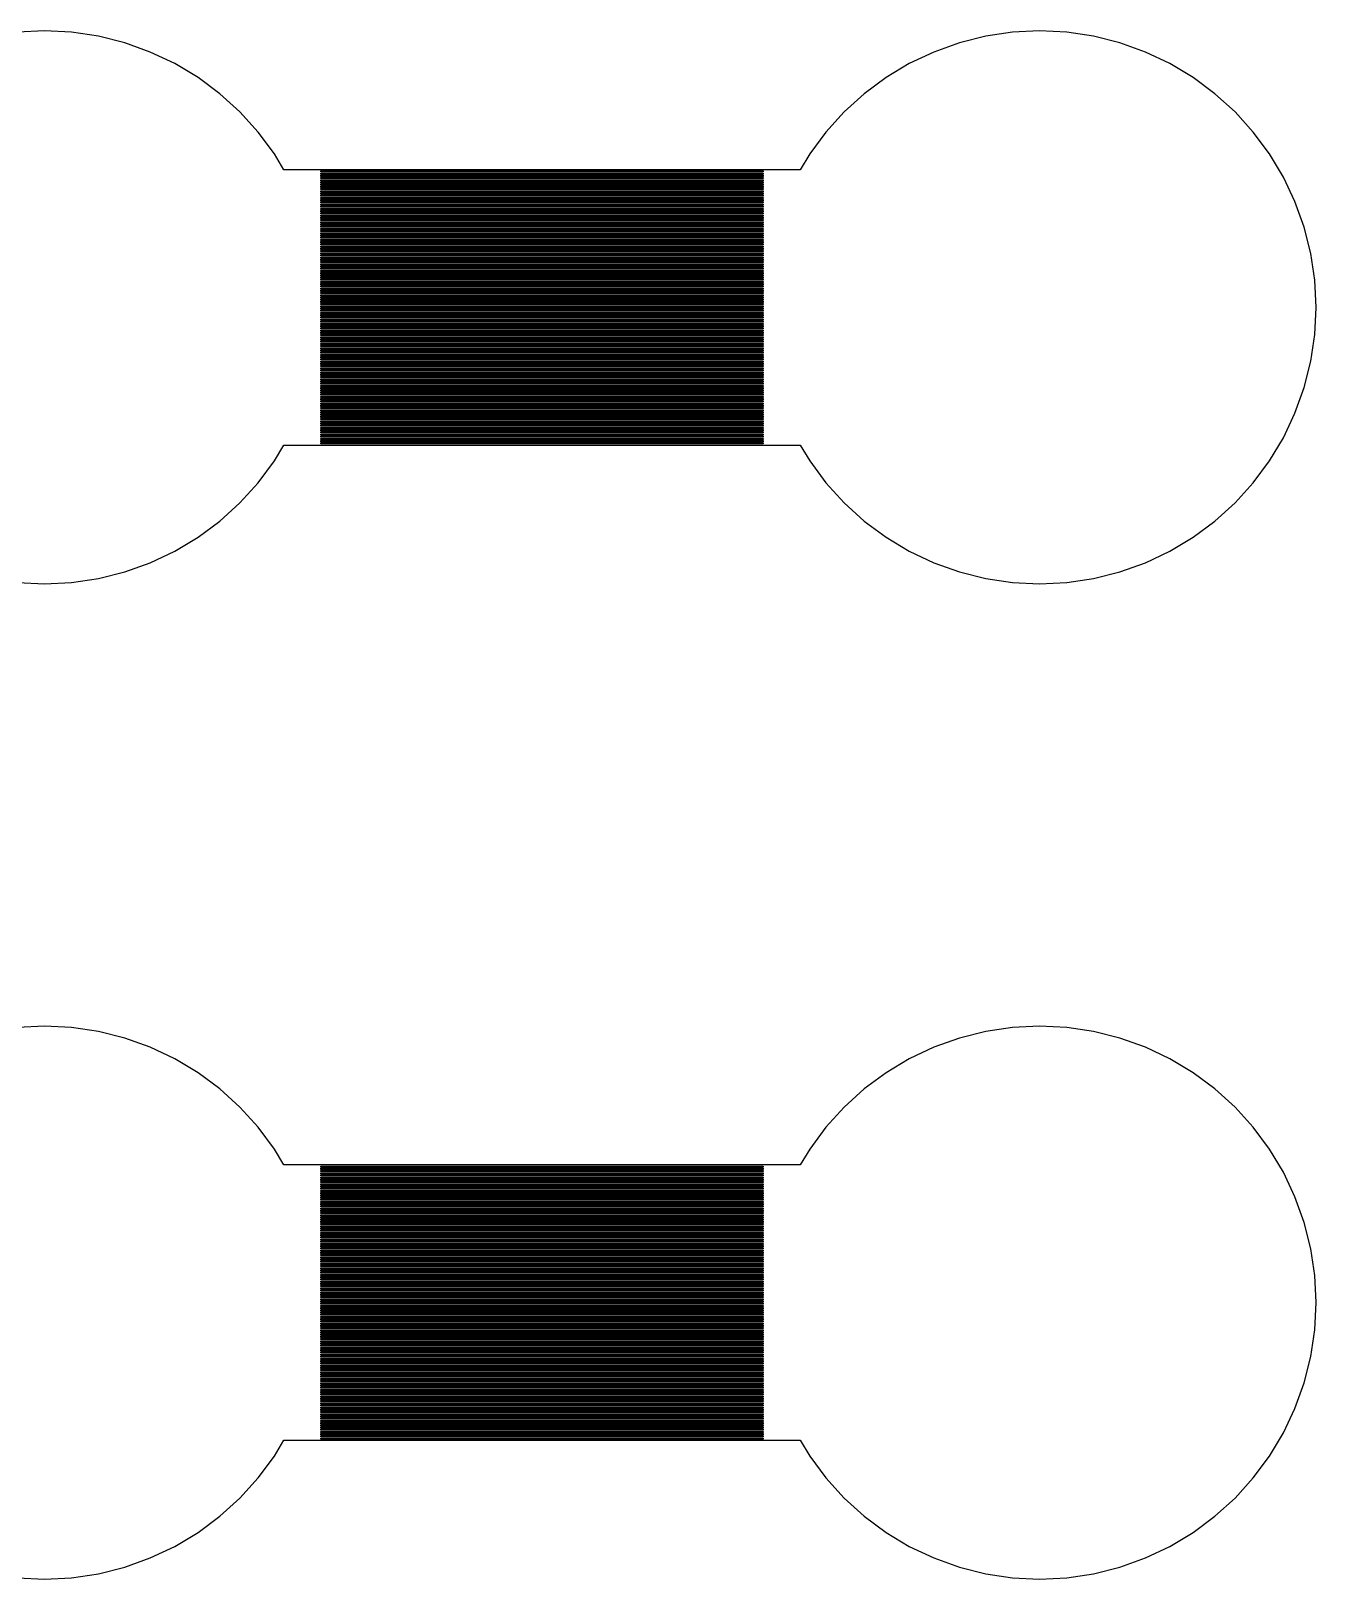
# Model space of a CAD drawing. Extents: x -73 to 181, y -8 to 80.
# Drawn here: x 40.38 to 52, y 47 to 61 of the extents above; entities that cross this region are included whole.
import ezdxf

# ---------------------------------------------------------------- set-up
doc = ezdxf.new("R2010")
doc.units = 0

msp = doc.modelspace()

# ---------------------------------------------------------------- linework, layer by layer
for p, q in [((40.5, 61), (40.2549, 60.988)), ((40.7451, 60.988), (40.5, 61)), ((40.9877, 60.952), (40.7451, 60.988)), ((41.2257, 60.8923), (40.9877, 60.952)), ((49.0123, 60.952), (48.7743, 60.8923)), ((49.2549, 60.988), (49.0123, 60.952)), ((49.5, 61), (49.2549, 60.988)), ((49.745, 60.988), (49.5, 61)), ((49.9877, 60.952), (49.745, 60.988)), ((50.2257, 60.8923), (49.9877, 60.952)), ((41.4567, 60.8097), (41.2257, 60.8923)), ((41.6785, 60.7048), (41.4567, 60.8097)), ((48.5433, 60.8097), (48.3215, 60.7048)), ((48.7743, 60.8923), (48.5433, 60.8097)), ((50.4567, 60.8097), (50.2257, 60.8923)), ((50.6785, 60.7048), (50.4567, 60.8097)), ((41.8889, 60.5787), (41.6785, 60.7048)), ((48.3215, 60.7048), (48.1111, 60.5787)), ((50.8889, 60.5787), (50.6785, 60.7048)), ((42.086, 60.4325), (41.8889, 60.5787)), ((48.1111, 60.5787), (47.914, 60.4325)), ((51.086, 60.4325), (50.8889, 60.5787)), ((42.2678, 60.2678), (42.086, 60.4325)), ((47.914, 60.4325), (47.7322, 60.2678)), ((51.2678, 60.2678), (51.086, 60.4325)), ((42.4325, 60.086), (42.2678, 60.2678)), ((47.7322, 60.2678), (47.5675, 60.086)), ((51.4325, 60.086), (51.2678, 60.2678)), ((42.5787, 59.8889), (42.4325, 60.086)), ((47.5675, 60.086), (47.4213, 59.8889)), ((51.5787, 59.8889), (51.4325, 60.086)), ((42.6649, 59.745), (42.5787, 59.8889)), ((47.4213, 59.8889), (47.3351, 59.745)), ((51.7048, 59.6785), (51.5787, 59.8889)), ((47.3351, 59.745), (42.6649, 59.745)), ((43, 59.725), (43, 59.735)), ((43, 59.735), (47, 59.735)), ((47, 59.725), (43, 59.725)), ((43, 59.705), (43, 59.715)), ((43, 59.715), (47, 59.715)), ((47, 59.705), (43, 59.705)), ((43, 59.685), (43, 59.695)), ((43, 59.695), (47, 59.695)), ((47, 59.685), (43, 59.685)), ((43, 59.665), (43, 59.675)), ((43, 59.675), (47, 59.675)), ((47, 59.665), (43, 59.665)), ((43, 59.645), (43, 59.655)), ((43, 59.655), (47, 59.655)), ((47, 59.645), (43, 59.645)), ((47, 59.735), (47, 59.725)), ((47, 59.715), (47, 59.705)), ((47, 59.695), (47, 59.685)), ((47, 59.675), (47, 59.665)), ((47, 59.655), (47, 59.645)), ((51.8097, 59.4567), (51.7048, 59.6785)), ((43, 59.625), (43, 59.635)), ((43, 59.635), (47, 59.635)), ((47, 59.625), (43, 59.625)), ((43, 59.605), (43, 59.615)), ((43, 59.615), (47, 59.615)), ((47, 59.605), (43, 59.605)), ((43, 59.585), (43, 59.595)), ((43, 59.595), (47, 59.595)), ((47, 59.585), (43, 59.585)), ((43, 59.565), (43, 59.575)), ((43, 59.575), (47, 59.575)), ((47, 59.565), (43, 59.565)), ((43, 59.545), (43, 59.555)), ((43, 59.555), (47, 59.555)), ((47, 59.545), (43, 59.545)), ((43, 59.525), (43, 59.535)), ((43, 59.535), (47, 59.535)), ((47, 59.525), (43, 59.525)), ((43, 59.505), (43, 59.515)), ((43, 59.515), (47, 59.515)), ((47, 59.505), (43, 59.505)), ((47, 59.635), (47, 59.625)), ((47, 59.615), (47, 59.605)), ((47, 59.595), (47, 59.585)), ((47, 59.575), (47, 59.565)), ((47, 59.555), (47, 59.545)), ((47, 59.535), (47, 59.525)), ((47, 59.515), (47, 59.505)), ((43, 59.485), (43, 59.495)), ((43, 59.495), (47, 59.495)), ((47, 59.485), (43, 59.485)), ((43, 59.465), (43, 59.475)), ((43, 59.475), (47, 59.475)), ((47, 59.465), (43, 59.465)), ((43, 59.445), (43, 59.455)), ((43, 59.455), (47, 59.455)), ((47, 59.445), (43, 59.445)), ((43, 59.425), (43, 59.435)), ((43, 59.435), (47, 59.435)), ((47, 59.425), (43, 59.425)), ((43, 59.405), (43, 59.415)), ((43, 59.415), (47, 59.415)), ((47, 59.405), (43, 59.405)), ((43, 59.385), (43, 59.395)), ((43, 59.395), (47, 59.395)), ((47, 59.385), (43, 59.385)), ((43, 59.365), (43, 59.375)), ((43, 59.375), (47, 59.375)), ((47, 59.365), (43, 59.365)), ((47, 59.495), (47, 59.485)), ((47, 59.475), (47, 59.465)), ((47, 59.455), (47, 59.445)), ((47, 59.435), (47, 59.425)), ((47, 59.415), (47, 59.405)), ((47, 59.395), (47, 59.385)), ((47, 59.375), (47, 59.365)), ((51.8923, 59.2257), (51.8097, 59.4567)), ((43, 59.345), (43, 59.355)), ((43, 59.355), (47, 59.355)), ((47, 59.345), (43, 59.345)), ((43, 59.325), (43, 59.335)), ((43, 59.335), (47, 59.335)), ((47, 59.325), (43, 59.325)), ((43, 59.305), (43, 59.315)), ((43, 59.315), (47, 59.315)), ((47, 59.305), (43, 59.305)), ((43, 59.285), (43, 59.295)), ((43, 59.295), (47, 59.295)), ((47, 59.285), (43, 59.285)), ((43, 59.265), (43, 59.275)), ((43, 59.275), (47, 59.275)), ((47, 59.265), (43, 59.265)), ((43, 59.245), (43, 59.255)), ((43, 59.255), (47, 59.255)), ((47, 59.245), (43, 59.245)), ((43, 59.225), (43, 59.235)), ((43, 59.235), (47, 59.235)), ((47, 59.225), (43, 59.225)), ((47, 59.355), (47, 59.345)), ((47, 59.335), (47, 59.325)), ((47, 59.315), (47, 59.305)), ((47, 59.295), (47, 59.285)), ((47, 59.275), (47, 59.265)), ((47, 59.255), (47, 59.245)), ((47, 59.235), (47, 59.225)), ((51.952, 58.9877), (51.8923, 59.2257)), ((43, 59.205), (43, 59.215)), ((43, 59.215), (47, 59.215)), ((47, 59.205), (43, 59.205)), ((43, 59.185), (43, 59.195)), ((43, 59.195), (47, 59.195)), ((47, 59.185), (43, 59.185)), ((43, 59.165), (43, 59.175)), ((43, 59.175), (47, 59.175)), ((47, 59.165), (43, 59.165)), ((43, 59.145), (43, 59.155)), ((43, 59.155), (47, 59.155)), ((47, 59.145), (43, 59.145)), ((43, 59.125), (43, 59.135)), ((43, 59.135), (47, 59.135)), ((47, 59.125), (43, 59.125)), ((43, 59.105), (43, 59.115)), ((43, 59.115), (47, 59.115)), ((47, 59.105), (43, 59.105)), ((43, 59.085), (43, 59.095)), ((43, 59.095), (47, 59.095)), ((47, 59.085), (43, 59.085)), ((47, 59.215), (47, 59.205)), ((47, 59.195), (47, 59.185)), ((47, 59.175), (47, 59.165)), ((47, 59.155), (47, 59.145)), ((47, 59.135), (47, 59.125)), ((47, 59.115), (47, 59.105)), ((47, 59.095), (47, 59.085)), ((43, 59.065), (43, 59.075)), ((43, 59.075), (47, 59.075)), ((47, 59.065), (43, 59.065)), ((43, 59.045), (43, 59.055)), ((43, 59.055), (47, 59.055)), ((47, 59.045), (43, 59.045)), ((43, 59.025), (43, 59.035)), ((43, 59.035), (47, 59.035)), ((47, 59.025), (43, 59.025)), ((43, 59.005), (43, 59.015)), ((43, 59.015), (47, 59.015)), ((47, 59.005), (43, 59.005)), ((43, 58.985), (43, 58.995)), ((43, 58.995), (47, 58.995)), ((47, 58.985), (43, 58.985)), ((43, 58.965), (43, 58.975)), ((43, 58.975), (47, 58.975)), ((47, 58.965), (43, 58.965)), ((43, 58.945), (43, 58.955)), ((43, 58.955), (47, 58.955)), ((47, 58.945), (43, 58.945)), ((47, 59.075), (47, 59.065)), ((47, 59.055), (47, 59.045)), ((47, 59.035), (47, 59.025)), ((47, 59.015), (47, 59.005)), ((47, 58.995), (47, 58.985)), ((47, 58.975), (47, 58.965)), ((47, 58.955), (47, 58.945)), ((51.988, 58.745), (51.952, 58.9877)), ((43, 58.925), (43, 58.935)), ((43, 58.935), (47, 58.935)), ((47, 58.925), (43, 58.925)), ((43, 58.905), (43, 58.915)), ((43, 58.915), (47, 58.915)), ((47, 58.905), (43, 58.905)), ((43, 58.885), (43, 58.895)), ((43, 58.895), (47, 58.895)), ((47, 58.885), (43, 58.885)), ((43, 58.865), (43, 58.875)), ((43, 58.875), (47, 58.875)), ((47, 58.865), (43, 58.865)), ((43, 58.845), (43, 58.855)), ((43, 58.855), (47, 58.855)), ((47, 58.845), (43, 58.845)), ((43, 58.825), (43, 58.835)), ((43, 58.835), (47, 58.835)), ((47, 58.825), (43, 58.825)), ((43, 58.805), (43, 58.815)), ((43, 58.815), (47, 58.815)), ((47, 58.805), (43, 58.805)), ((47, 58.935), (47, 58.925)), ((47, 58.915), (47, 58.905)), ((47, 58.895), (47, 58.885)), ((47, 58.875), (47, 58.865)), ((47, 58.855), (47, 58.845)), ((47, 58.835), (47, 58.825)), ((47, 58.815), (47, 58.805)), ((43, 58.785), (43, 58.795)), ((43, 58.795), (47, 58.795)), ((47, 58.785), (43, 58.785)), ((43, 58.765), (43, 58.775)), ((43, 58.775), (47, 58.775)), ((47, 58.765), (43, 58.765)), ((43, 58.745), (43, 58.755)), ((43, 58.755), (47, 58.755)), ((47, 58.745), (43, 58.745)), ((43, 58.725), (43, 58.735)), ((43, 58.735), (47, 58.735)), ((47, 58.725), (43, 58.725)), ((43, 58.705), (43, 58.715)), ((43, 58.715), (47, 58.715)), ((47, 58.705), (43, 58.705)), ((43, 58.685), (43, 58.695)), ((43, 58.695), (47, 58.695)), ((47, 58.685), (43, 58.685)), ((43, 58.665), (43, 58.675)), ((43, 58.675), (47, 58.675)), ((47, 58.665), (43, 58.665)), ((47, 58.795), (47, 58.785)), ((47, 58.775), (47, 58.765)), ((47, 58.755), (47, 58.745)), ((47, 58.735), (47, 58.725)), ((47, 58.715), (47, 58.705)), ((47, 58.695), (47, 58.685)), ((47, 58.675), (47, 58.665)), ((52, 58.5), (51.988, 58.745)), ((43, 58.645), (43, 58.655)), ((43, 58.655), (47, 58.655)), ((47, 58.645), (43, 58.645)), ((43, 58.625), (43, 58.635)), ((43, 58.635), (47, 58.635)), ((47, 58.625), (43, 58.625)), ((43, 58.605), (43, 58.615)), ((43, 58.615), (47, 58.615)), ((47, 58.605), (43, 58.605)), ((43, 58.585), (43, 58.595)), ((43, 58.595), (47, 58.595)), ((47, 58.585), (43, 58.585)), ((43, 58.565), (43, 58.575)), ((43, 58.575), (47, 58.575)), ((47, 58.565), (43, 58.565)), ((43, 58.545), (43, 58.555)), ((43, 58.555), (47, 58.555)), ((47, 58.545), (43, 58.545)), ((43, 58.525), (43, 58.535)), ((43, 58.535), (47, 58.535)), ((47, 58.525), (43, 58.525)), ((47, 58.655), (47, 58.645)), ((47, 58.635), (47, 58.625)), ((47, 58.615), (47, 58.605)), ((47, 58.595), (47, 58.585)), ((47, 58.575), (47, 58.565)), ((47, 58.555), (47, 58.545)), ((47, 58.535), (47, 58.525)), ((43, 58.505), (43, 58.515)), ((43, 58.515), (47, 58.515)), ((47, 58.505), (43, 58.505)), ((43, 58.485), (43, 58.495)), ((43, 58.495), (47, 58.495)), ((47, 58.485), (43, 58.485)), ((43, 58.465), (43, 58.475)), ((43, 58.475), (47, 58.475)), ((47, 58.465), (43, 58.465)), ((43, 58.445), (43, 58.455)), ((43, 58.455), (47, 58.455)), ((47, 58.445), (43, 58.445)), ((43, 58.425), (43, 58.435)), ((43, 58.435), (47, 58.435)), ((47, 58.425), (43, 58.425)), ((43, 58.405), (43, 58.415)), ((43, 58.415), (47, 58.415)), ((47, 58.405), (43, 58.405)), ((43, 58.385), (43, 58.395)), ((43, 58.395), (47, 58.395)), ((47, 58.385), (43, 58.385)), ((47, 58.515), (47, 58.505)), ((47, 58.495), (47, 58.485)), ((47, 58.475), (47, 58.465)), ((47, 58.455), (47, 58.445)), ((47, 58.435), (47, 58.425)), ((47, 58.415), (47, 58.405)), ((47, 58.395), (47, 58.385)), ((51.988, 58.255), (52, 58.5)), ((43, 58.365), (43, 58.375)), ((43, 58.375), (47, 58.375)), ((47, 58.365), (43, 58.365)), ((43, 58.345), (43, 58.355)), ((43, 58.355), (47, 58.355)), ((47, 58.345), (43, 58.345)), ((43, 58.325), (43, 58.335)), ((43, 58.335), (47, 58.335)), ((47, 58.325), (43, 58.325)), ((43, 58.305), (43, 58.315)), ((43, 58.315), (47, 58.315)), ((47, 58.305), (43, 58.305)), ((43, 58.285), (43, 58.295)), ((43, 58.295), (47, 58.295)), ((47, 58.285), (43, 58.285)), ((43, 58.265), (43, 58.275)), ((43, 58.275), (47, 58.275)), ((47, 58.265), (43, 58.265)), ((43, 58.245), (43, 58.255)), ((43, 58.255), (47, 58.255)), ((47, 58.245), (43, 58.245)), ((47, 58.375), (47, 58.365)), ((47, 58.355), (47, 58.345)), ((47, 58.335), (47, 58.325)), ((47, 58.315), (47, 58.305)), ((47, 58.295), (47, 58.285)), ((47, 58.275), (47, 58.265)), ((47, 58.255), (47, 58.245)), ((51.952, 58.0123), (51.988, 58.255)), ((43, 58.225), (43, 58.235)), ((43, 58.235), (47, 58.235)), ((47, 58.225), (43, 58.225)), ((43, 58.205), (43, 58.215)), ((43, 58.215), (47, 58.215)), ((47, 58.205), (43, 58.205)), ((43, 58.185), (43, 58.195)), ((43, 58.195), (47, 58.195)), ((47, 58.185), (43, 58.185)), ((43, 58.165), (43, 58.175)), ((43, 58.175), (47, 58.175)), ((47, 58.165), (43, 58.165)), ((43, 58.145), (43, 58.155)), ((43, 58.155), (47, 58.155)), ((47, 58.145), (43, 58.145)), ((43, 58.125), (43, 58.135)), ((43, 58.135), (47, 58.135)), ((47, 58.125), (43, 58.125)), ((43, 58.105), (43, 58.115)), ((43, 58.115), (47, 58.115)), ((47, 58.105), (43, 58.105)), ((47, 58.235), (47, 58.225)), ((47, 58.215), (47, 58.205)), ((47, 58.195), (47, 58.185)), ((47, 58.175), (47, 58.165)), ((47, 58.155), (47, 58.145)), ((47, 58.135), (47, 58.125)), ((47, 58.115), (47, 58.105)), ((43, 58.085), (43, 58.095)), ((43, 58.095), (47, 58.095)), ((47, 58.085), (43, 58.085)), ((43, 58.065), (43, 58.075)), ((43, 58.075), (47, 58.075)), ((47, 58.065), (43, 58.065)), ((43, 58.045), (43, 58.055)), ((43, 58.055), (47, 58.055)), ((47, 58.045), (43, 58.045)), ((43, 58.025), (43, 58.035)), ((43, 58.035), (47, 58.035)), ((47, 58.025), (43, 58.025)), ((43, 58.005), (43, 58.015)), ((43, 58.015), (47, 58.015)), ((47, 58.005), (43, 58.005)), ((43, 57.985), (43, 57.995)), ((43, 57.995), (47, 57.995)), ((47, 57.985), (43, 57.985)), ((43, 57.965), (43, 57.975)), ((43, 57.975), (47, 57.975)), ((47, 57.965), (43, 57.965)), ((47, 58.095), (47, 58.085)), ((47, 58.075), (47, 58.065)), ((47, 58.055), (47, 58.045)), ((47, 58.035), (47, 58.025)), ((47, 58.015), (47, 58.005)), ((47, 57.995), (47, 57.985)), ((47, 57.975), (47, 57.965)), ((51.8923, 57.7743), (51.952, 58.0123)), ((43, 57.945), (43, 57.955)), ((43, 57.955), (47, 57.955)), ((47, 57.945), (43, 57.945)), ((43, 57.925), (43, 57.935)), ((43, 57.935), (47, 57.935)), ((47, 57.925), (43, 57.925)), ((43, 57.905), (43, 57.915)), ((43, 57.915), (47, 57.915)), ((47, 57.905), (43, 57.905)), ((43, 57.885), (43, 57.895)), ((43, 57.895), (47, 57.895)), ((47, 57.885), (43, 57.885)), ((43, 57.865), (43, 57.875)), ((43, 57.875), (47, 57.875)), ((47, 57.865), (43, 57.865)), ((43, 57.845), (43, 57.855)), ((43, 57.855), (47, 57.855)), ((47, 57.845), (43, 57.845)), ((43, 57.825), (43, 57.835)), ((43, 57.835), (47, 57.835)), ((47, 57.825), (43, 57.825)), ((47, 57.955), (47, 57.945)), ((47, 57.935), (47, 57.925)), ((47, 57.915), (47, 57.905)), ((47, 57.895), (47, 57.885)), ((47, 57.875), (47, 57.865)), ((47, 57.855), (47, 57.845)), ((47, 57.835), (47, 57.825)), ((43, 57.805), (43, 57.815)), ((43, 57.815), (47, 57.815)), ((47, 57.805), (43, 57.805)), ((43, 57.785), (43, 57.795)), ((43, 57.795), (47, 57.795)), ((47, 57.785), (43, 57.785)), ((43, 57.765), (43, 57.775)), ((43, 57.775), (47, 57.775)), ((47, 57.765), (43, 57.765)), ((43, 57.745), (43, 57.755)), ((43, 57.755), (47, 57.755)), ((47, 57.745), (43, 57.745)), ((43, 57.725), (43, 57.735)), ((43, 57.735), (47, 57.735)), ((47, 57.725), (43, 57.725)), ((43, 57.705), (43, 57.715)), ((43, 57.715), (47, 57.715)), ((47, 57.705), (43, 57.705)), ((43, 57.685), (43, 57.695)), ((43, 57.695), (47, 57.695)), ((47, 57.685), (43, 57.685)), ((47, 57.815), (47, 57.805)), ((47, 57.795), (47, 57.785)), ((47, 57.775), (47, 57.765)), ((47, 57.755), (47, 57.745)), ((47, 57.735), (47, 57.725)), ((47, 57.715), (47, 57.705)), ((47, 57.695), (47, 57.685)), ((51.8097, 57.5433), (51.8923, 57.7743)), ((43, 57.665), (43, 57.675)), ((43, 57.675), (47, 57.675)), ((47, 57.665), (43, 57.665)), ((43, 57.645), (43, 57.655)), ((43, 57.655), (47, 57.655)), ((47, 57.645), (43, 57.645)), ((43, 57.625), (43, 57.635)), ((43, 57.635), (47, 57.635)), ((47, 57.625), (43, 57.625)), ((43, 57.605), (43, 57.615)), ((43, 57.615), (47, 57.615)), ((47, 57.605), (43, 57.605)), ((43, 57.585), (43, 57.595)), ((43, 57.595), (47, 57.595)), ((47, 57.585), (43, 57.585)), ((43, 57.565), (43, 57.575)), ((43, 57.575), (47, 57.575)), ((47, 57.565), (43, 57.565)), ((43, 57.545), (43, 57.555)), ((43, 57.555), (47, 57.555)), ((47, 57.545), (43, 57.545)), ((47, 57.675), (47, 57.665)), ((47, 57.655), (47, 57.645)), ((47, 57.635), (47, 57.625)), ((47, 57.615), (47, 57.605)), ((47, 57.595), (47, 57.585)), ((47, 57.575), (47, 57.565)), ((47, 57.555), (47, 57.545)), ((51.7048, 57.3215), (51.8097, 57.5433)), ((43, 57.525), (43, 57.535)), ((43, 57.535), (47, 57.535)), ((47, 57.525), (43, 57.525)), ((43, 57.505), (43, 57.515)), ((43, 57.515), (47, 57.515)), ((47, 57.505), (43, 57.505)), ((43, 57.485), (43, 57.495)), ((43, 57.495), (47, 57.495)), ((47, 57.485), (43, 57.485)), ((43, 57.465), (43, 57.475)), ((43, 57.475), (47, 57.475)), ((47, 57.465), (43, 57.465)), ((43, 57.445), (43, 57.455)), ((43, 57.455), (47, 57.455)), ((47, 57.445), (43, 57.445)), ((43, 57.425), (43, 57.435)), ((43, 57.435), (47, 57.435)), ((47, 57.425), (43, 57.425)), ((43, 57.405), (43, 57.415)), ((43, 57.415), (47, 57.415)), ((47, 57.405), (43, 57.405)), ((47, 57.535), (47, 57.525)), ((47, 57.515), (47, 57.505)), ((47, 57.495), (47, 57.485)), ((47, 57.475), (47, 57.465)), ((47, 57.455), (47, 57.445)), ((47, 57.435), (47, 57.425)), ((47, 57.415), (47, 57.405)), ((43, 57.385), (43, 57.395)), ((43, 57.395), (47, 57.395)), ((47, 57.385), (43, 57.385)), ((43, 57.365), (43, 57.375)), ((43, 57.375), (47, 57.375)), ((47, 57.365), (43, 57.365)), ((43, 57.345), (43, 57.355)), ((43, 57.355), (47, 57.355)), ((47, 57.345), (43, 57.345)), ((43, 57.325), (43, 57.335)), ((43, 57.335), (47, 57.335)), ((47, 57.325), (43, 57.325)), ((43, 57.305), (43, 57.315)), ((43, 57.315), (47, 57.315)), ((47, 57.305), (43, 57.305)), ((43, 57.285), (43, 57.295)), ((43, 57.295), (47, 57.295)), ((47, 57.285), (43, 57.285)), ((43, 57.265), (43, 57.275)), ((43, 57.275), (47, 57.275)), ((47, 57.265), (43, 57.265)), ((47, 57.395), (47, 57.385)), ((47, 57.375), (47, 57.365)), ((47, 57.355), (47, 57.345)), ((47, 57.335), (47, 57.325)), ((47, 57.315), (47, 57.305)), ((47, 57.295), (47, 57.285)), ((47, 57.275), (47, 57.265)), ((51.5787, 57.1111), (51.7048, 57.3215)), ((42.5787, 57.1111), (42.6649, 57.255)), ((42.6649, 57.255), (47.3351, 57.255)), ((47.3351, 57.255), (47.4213, 57.1111)), ((42.4325, 56.914), (42.5787, 57.1111)), ((47.4213, 57.1111), (47.5675, 56.914)), ((51.4325, 56.914), (51.5787, 57.1111)), ((42.2678, 56.7322), (42.4325, 56.914)), ((47.5675, 56.914), (47.7322, 56.7322)), ((51.2678, 56.7322), (51.4325, 56.914)), ((42.086, 56.5675), (42.2678, 56.7322)), ((47.7322, 56.7322), (47.914, 56.5675)), ((51.086, 56.5675), (51.2678, 56.7322)), ((41.8889, 56.4213), (42.086, 56.5675)), ((47.914, 56.5675), (48.1111, 56.4213)), ((50.8889, 56.4213), (51.086, 56.5675)), ((41.6785, 56.2952), (41.8889, 56.4213)), ((48.1111, 56.4213), (48.3215, 56.2952)), ((50.6785, 56.2952), (50.8889, 56.4213)), ((41.4567, 56.1903), (41.6785, 56.2952)), ((48.3215, 56.2952), (48.5433, 56.1903)), ((50.4567, 56.1903), (50.6785, 56.2952)), ((41.2257, 56.1077), (41.4567, 56.1903)), ((48.5433, 56.1903), (48.7743, 56.1077)), ((50.2257, 56.1077), (50.4567, 56.1903)), ((40.2549, 56.012), (40.5, 56)), ((40.5, 56), (40.7451, 56.012)), ((40.7451, 56.012), (40.9877, 56.048)), ((40.9877, 56.048), (41.2257, 56.1077)), ((48.7743, 56.1077), (49.0123, 56.048)), ((49.0123, 56.048), (49.2549, 56.012)), ((49.2549, 56.012), (49.5, 56)), ((49.5, 56), (49.745, 56.012)), ((49.745, 56.012), (49.9877, 56.048)), ((49.9877, 56.048), (50.2257, 56.1077)), ((40.5, 52), (40.2549, 51.988)), ((40.7451, 51.988), (40.5, 52)), ((40.9877, 51.952), (40.7451, 51.988)), ((41.2257, 51.8923), (40.9877, 51.952)), ((49.0123, 51.952), (48.7743, 51.8923)), ((49.2549, 51.988), (49.0123, 51.952)), ((49.5, 52), (49.2549, 51.988)), ((49.745, 51.988), (49.5, 52)), ((49.9877, 51.952), (49.745, 51.988)), ((50.2257, 51.8923), (49.9877, 51.952)), ((41.4567, 51.8097), (41.2257, 51.8923)), ((41.6785, 51.7048), (41.4567, 51.8097)), ((48.5433, 51.8097), (48.3215, 51.7048)), ((48.7743, 51.8923), (48.5433, 51.8097)), ((50.4567, 51.8097), (50.2257, 51.8923)), ((50.6785, 51.7048), (50.4567, 51.8097)), ((41.8889, 51.5787), (41.6785, 51.7048)), ((48.3215, 51.7048), (48.1111, 51.5787)), ((50.8889, 51.5787), (50.6785, 51.7048)), ((42.086, 51.4325), (41.8889, 51.5787)), ((48.1111, 51.5787), (47.914, 51.4325)), ((51.086, 51.4325), (50.8889, 51.5787)), ((42.2678, 51.2678), (42.086, 51.4325)), ((47.914, 51.4325), (47.7322, 51.2678)), ((51.2678, 51.2678), (51.086, 51.4325)), ((42.4325, 51.086), (42.2678, 51.2678)), ((47.7322, 51.2678), (47.5675, 51.086)), ((51.4325, 51.086), (51.2678, 51.2678)), ((42.5787, 50.8889), (42.4325, 51.086)), ((47.5675, 51.086), (47.4213, 50.8889)), ((51.5787, 50.8889), (51.4325, 51.086)), ((42.6649, 50.745), (42.5787, 50.8889)), ((47.4213, 50.8889), (47.3351, 50.745)), ((51.7048, 50.6785), (51.5787, 50.8889)), ((47.3351, 50.745), (42.6649, 50.745)), ((43, 50.725), (43, 50.735)), ((43, 50.735), (47, 50.735)), ((47, 50.725), (43, 50.725)), ((43, 50.705), (43, 50.715)), ((43, 50.715), (47, 50.715)), ((47, 50.705), (43, 50.705)), ((43, 50.685), (43, 50.695)), ((43, 50.695), (47, 50.695)), ((47, 50.685), (43, 50.685)), ((47, 50.735), (47, 50.725)), ((47, 50.715), (47, 50.705)), ((47, 50.695), (47, 50.685)), ((43, 50.665), (43, 50.675)), ((43, 50.675), (47, 50.675)), ((47, 50.665), (43, 50.665)), ((43, 50.645), (43, 50.655)), ((43, 50.655), (47, 50.655)), ((47, 50.645), (43, 50.645)), ((43, 50.625), (43, 50.635)), ((43, 50.635), (47, 50.635)), ((47, 50.625), (43, 50.625)), ((43, 50.605), (43, 50.615)), ((43, 50.615), (47, 50.615)), ((47, 50.605), (43, 50.605)), ((43, 50.585), (43, 50.595)), ((43, 50.595), (47, 50.595)), ((47, 50.585), (43, 50.585)), ((43, 50.565), (43, 50.575)), ((43, 50.575), (47, 50.575)), ((47, 50.565), (43, 50.565)), ((43, 50.545), (43, 50.555)), ((43, 50.555), (47, 50.555)), ((47, 50.545), (43, 50.545)), ((47, 50.675), (47, 50.665)), ((47, 50.655), (47, 50.645)), ((47, 50.635), (47, 50.625)), ((47, 50.615), (47, 50.605)), ((47, 50.595), (47, 50.585)), ((47, 50.575), (47, 50.565)), ((47, 50.555), (47, 50.545)), ((51.8097, 50.4567), (51.7048, 50.6785)), ((43, 50.525), (43, 50.535)), ((43, 50.535), (47, 50.535)), ((47, 50.525), (43, 50.525)), ((43, 50.505), (43, 50.515)), ((43, 50.515), (47, 50.515)), ((47, 50.505), (43, 50.505)), ((43, 50.485), (43, 50.495)), ((43, 50.495), (47, 50.495)), ((47, 50.485), (43, 50.485)), ((43, 50.465), (43, 50.475)), ((43, 50.475), (47, 50.475)), ((47, 50.465), (43, 50.465)), ((43, 50.445), (43, 50.455)), ((43, 50.455), (47, 50.455)), ((47, 50.445), (43, 50.445)), ((43, 50.425), (43, 50.435)), ((43, 50.435), (47, 50.435)), ((47, 50.425), (43, 50.425)), ((43, 50.405), (43, 50.415)), ((43, 50.415), (47, 50.415)), ((47, 50.405), (43, 50.405)), ((47, 50.535), (47, 50.525)), ((47, 50.515), (47, 50.505)), ((47, 50.495), (47, 50.485)), ((47, 50.475), (47, 50.465)), ((47, 50.455), (47, 50.445)), ((47, 50.435), (47, 50.425)), ((47, 50.415), (47, 50.405)), ((51.8923, 50.2257), (51.8097, 50.4567)), ((43, 50.385), (43, 50.395)), ((43, 50.395), (47, 50.395)), ((47, 50.385), (43, 50.385)), ((43, 50.365), (43, 50.375)), ((43, 50.375), (47, 50.375)), ((47, 50.365), (43, 50.365)), ((43, 50.345), (43, 50.355)), ((43, 50.355), (47, 50.355)), ((47, 50.345), (43, 50.345)), ((43, 50.325), (43, 50.335)), ((43, 50.335), (47, 50.335)), ((47, 50.325), (43, 50.325)), ((43, 50.305), (43, 50.315)), ((43, 50.315), (47, 50.315)), ((47, 50.305), (43, 50.305)), ((43, 50.285), (43, 50.295)), ((43, 50.295), (47, 50.295)), ((47, 50.285), (43, 50.285)), ((43, 50.265), (43, 50.275)), ((43, 50.275), (47, 50.275)), ((47, 50.265), (43, 50.265)), ((47, 50.395), (47, 50.385)), ((47, 50.375), (47, 50.365)), ((47, 50.355), (47, 50.345)), ((47, 50.335), (47, 50.325)), ((47, 50.315), (47, 50.305)), ((47, 50.295), (47, 50.285)), ((47, 50.275), (47, 50.265)), ((43, 50.245), (43, 50.255)), ((43, 50.255), (47, 50.255)), ((47, 50.245), (43, 50.245)), ((43, 50.225), (43, 50.235)), ((43, 50.235), (47, 50.235)), ((47, 50.225), (43, 50.225)), ((43, 50.205), (43, 50.215)), ((43, 50.215), (47, 50.215)), ((47, 50.205), (43, 50.205)), ((43, 50.185), (43, 50.195)), ((43, 50.195), (47, 50.195)), ((47, 50.185), (43, 50.185)), ((43, 50.165), (43, 50.175)), ((43, 50.175), (47, 50.175)), ((47, 50.165), (43, 50.165)), ((43, 50.145), (43, 50.155)), ((43, 50.155), (47, 50.155)), ((47, 50.145), (43, 50.145)), ((43, 50.125), (43, 50.135)), ((43, 50.135), (47, 50.135)), ((47, 50.125), (43, 50.125)), ((47, 50.255), (47, 50.245)), ((47, 50.235), (47, 50.225)), ((47, 50.215), (47, 50.205)), ((47, 50.195), (47, 50.185)), ((47, 50.175), (47, 50.165)), ((47, 50.155), (47, 50.145)), ((47, 50.135), (47, 50.125)), ((51.952, 49.9877), (51.8923, 50.2257)), ((43, 50.105), (43, 50.115)), ((43, 50.115), (47, 50.115)), ((47, 50.105), (43, 50.105)), ((43, 50.085), (43, 50.095)), ((43, 50.095), (47, 50.095)), ((47, 50.085), (43, 50.085)), ((43, 50.065), (43, 50.075)), ((43, 50.075), (47, 50.075)), ((47, 50.065), (43, 50.065)), ((43, 50.045), (43, 50.055)), ((43, 50.055), (47, 50.055)), ((47, 50.045), (43, 50.045)), ((43, 50.025), (43, 50.035)), ((43, 50.035), (47, 50.035)), ((47, 50.025), (43, 50.025)), ((43, 50.005), (43, 50.015)), ((43, 50.015), (47, 50.015)), ((47, 50.005), (43, 50.005)), ((43, 49.985), (43, 49.995)), ((43, 49.995), (47, 49.995)), ((47, 49.985), (43, 49.985)), ((47, 50.115), (47, 50.105)), ((47, 50.095), (47, 50.085)), ((47, 50.075), (47, 50.065)), ((47, 50.055), (47, 50.045)), ((47, 50.035), (47, 50.025)), ((47, 50.015), (47, 50.005)), ((47, 49.995), (47, 49.985)), ((51.988, 49.745), (51.952, 49.9877)), ((43, 49.965), (43, 49.975)), ((43, 49.975), (47, 49.975)), ((47, 49.965), (43, 49.965)), ((43, 49.945), (43, 49.955)), ((43, 49.955), (47, 49.955)), ((47, 49.945), (43, 49.945)), ((43, 49.925), (43, 49.935)), ((43, 49.935), (47, 49.935)), ((47, 49.925), (43, 49.925)), ((43, 49.905), (43, 49.915)), ((43, 49.915), (47, 49.915)), ((47, 49.905), (43, 49.905)), ((43, 49.885), (43, 49.895)), ((43, 49.895), (47, 49.895)), ((47, 49.885), (43, 49.885)), ((43, 49.865), (43, 49.875)), ((43, 49.875), (47, 49.875)), ((47, 49.865), (43, 49.865)), ((43, 49.845), (43, 49.855)), ((43, 49.855), (47, 49.855)), ((47, 49.845), (43, 49.845)), ((47, 49.975), (47, 49.965)), ((47, 49.955), (47, 49.945)), ((47, 49.935), (47, 49.925)), ((47, 49.915), (47, 49.905)), ((47, 49.895), (47, 49.885)), ((47, 49.875), (47, 49.865)), ((47, 49.855), (47, 49.845)), ((43, 49.825), (43, 49.835)), ((43, 49.835), (47, 49.835)), ((47, 49.825), (43, 49.825)), ((43, 49.805), (43, 49.815)), ((43, 49.815), (47, 49.815)), ((47, 49.805), (43, 49.805)), ((43, 49.785), (43, 49.795)), ((43, 49.795), (47, 49.795)), ((47, 49.785), (43, 49.785)), ((43, 49.765), (43, 49.775)), ((43, 49.775), (47, 49.775)), ((47, 49.765), (43, 49.765)), ((43, 49.745), (43, 49.755)), ((43, 49.755), (47, 49.755)), ((47, 49.745), (43, 49.745)), ((43, 49.725), (43, 49.735)), ((43, 49.735), (47, 49.735)), ((47, 49.725), (43, 49.725)), ((43, 49.705), (43, 49.715)), ((43, 49.715), (47, 49.715)), ((47, 49.705), (43, 49.705)), ((47, 49.835), (47, 49.825)), ((47, 49.815), (47, 49.805)), ((47, 49.795), (47, 49.785)), ((47, 49.775), (47, 49.765)), ((47, 49.755), (47, 49.745)), ((47, 49.735), (47, 49.725)), ((47, 49.715), (47, 49.705)), ((52, 49.5), (51.988, 49.745)), ((43, 49.685), (43, 49.695)), ((43, 49.695), (47, 49.695)), ((47, 49.685), (43, 49.685)), ((43, 49.665), (43, 49.675)), ((43, 49.675), (47, 49.675)), ((47, 49.665), (43, 49.665)), ((43, 49.645), (43, 49.655)), ((43, 49.655), (47, 49.655)), ((47, 49.645), (43, 49.645)), ((43, 49.625), (43, 49.635)), ((43, 49.635), (47, 49.635)), ((47, 49.625), (43, 49.625)), ((43, 49.605), (43, 49.615)), ((43, 49.615), (47, 49.615)), ((47, 49.605), (43, 49.605)), ((43, 49.585), (43, 49.595)), ((43, 49.595), (47, 49.595)), ((47, 49.585), (43, 49.585)), ((43, 49.565), (43, 49.575)), ((43, 49.575), (47, 49.575)), ((47, 49.565), (43, 49.565)), ((47, 49.695), (47, 49.685)), ((47, 49.675), (47, 49.665)), ((47, 49.655), (47, 49.645)), ((47, 49.635), (47, 49.625)), ((47, 49.615), (47, 49.605)), ((47, 49.595), (47, 49.585)), ((47, 49.575), (47, 49.565)), ((43, 49.545), (43, 49.555)), ((43, 49.555), (47, 49.555)), ((47, 49.545), (43, 49.545)), ((43, 49.525), (43, 49.535)), ((43, 49.535), (47, 49.535)), ((47, 49.525), (43, 49.525)), ((43, 49.505), (43, 49.515)), ((43, 49.515), (47, 49.515)), ((47, 49.505), (43, 49.505)), ((43, 49.485), (43, 49.495)), ((43, 49.495), (47, 49.495)), ((47, 49.485), (43, 49.485)), ((43, 49.465), (43, 49.475)), ((43, 49.475), (47, 49.475)), ((47, 49.465), (43, 49.465)), ((43, 49.445), (43, 49.455)), ((43, 49.455), (47, 49.455)), ((47, 49.445), (43, 49.445)), ((43, 49.425), (43, 49.435)), ((43, 49.435), (47, 49.435)), ((47, 49.425), (43, 49.425)), ((47, 49.555), (47, 49.545)), ((47, 49.535), (47, 49.525)), ((47, 49.515), (47, 49.505)), ((47, 49.495), (47, 49.485)), ((47, 49.475), (47, 49.465)), ((47, 49.455), (47, 49.445)), ((47, 49.435), (47, 49.425)), ((51.988, 49.255), (52, 49.5)), ((43, 49.405), (43, 49.415)), ((43, 49.415), (47, 49.415)), ((47, 49.405), (43, 49.405)), ((43, 49.385), (43, 49.395)), ((43, 49.395), (47, 49.395)), ((47, 49.385), (43, 49.385)), ((43, 49.365), (43, 49.375)), ((43, 49.375), (47, 49.375)), ((47, 49.365), (43, 49.365)), ((43, 49.345), (43, 49.355)), ((43, 49.355), (47, 49.355)), ((47, 49.345), (43, 49.345)), ((43, 49.325), (43, 49.335)), ((43, 49.335), (47, 49.335)), ((47, 49.325), (43, 49.325)), ((43, 49.305), (43, 49.315)), ((43, 49.315), (47, 49.315)), ((47, 49.305), (43, 49.305)), ((43, 49.285), (43, 49.295)), ((43, 49.295), (47, 49.295)), ((47, 49.285), (43, 49.285)), ((47, 49.415), (47, 49.405)), ((47, 49.395), (47, 49.385)), ((47, 49.375), (47, 49.365)), ((47, 49.355), (47, 49.345)), ((47, 49.335), (47, 49.325)), ((47, 49.315), (47, 49.305)), ((47, 49.295), (47, 49.285)), ((43, 49.265), (43, 49.275)), ((43, 49.275), (47, 49.275)), ((47, 49.265), (43, 49.265)), ((43, 49.245), (43, 49.255)), ((43, 49.255), (47, 49.255)), ((47, 49.245), (43, 49.245)), ((43, 49.225), (43, 49.235)), ((43, 49.235), (47, 49.235)), ((47, 49.225), (43, 49.225)), ((43, 49.205), (43, 49.215)), ((43, 49.215), (47, 49.215)), ((47, 49.205), (43, 49.205)), ((43, 49.185), (43, 49.195)), ((43, 49.195), (47, 49.195)), ((47, 49.185), (43, 49.185)), ((43, 49.165), (43, 49.175)), ((43, 49.175), (47, 49.175)), ((47, 49.165), (43, 49.165)), ((43, 49.145), (43, 49.155)), ((43, 49.155), (47, 49.155)), ((47, 49.145), (43, 49.145)), ((47, 49.275), (47, 49.265)), ((47, 49.255), (47, 49.245)), ((47, 49.235), (47, 49.225)), ((47, 49.215), (47, 49.205)), ((47, 49.195), (47, 49.185)), ((47, 49.175), (47, 49.165)), ((47, 49.155), (47, 49.145)), ((51.952, 49.0123), (51.988, 49.255)), ((43, 49.125), (43, 49.135)), ((43, 49.135), (47, 49.135)), ((47, 49.125), (43, 49.125)), ((43, 49.105), (43, 49.115)), ((43, 49.115), (47, 49.115)), ((47, 49.105), (43, 49.105)), ((43, 49.085), (43, 49.095)), ((43, 49.095), (47, 49.095)), ((47, 49.085), (43, 49.085)), ((43, 49.065), (43, 49.075)), ((43, 49.075), (47, 49.075)), ((47, 49.065), (43, 49.065)), ((43, 49.045), (43, 49.055)), ((43, 49.055), (47, 49.055)), ((47, 49.045), (43, 49.045)), ((43, 49.025), (43, 49.035)), ((43, 49.035), (47, 49.035)), ((47, 49.025), (43, 49.025)), ((43, 49.005), (43, 49.015)), ((43, 49.015), (47, 49.015)), ((47, 49.005), (43, 49.005)), ((47, 49.135), (47, 49.125)), ((47, 49.115), (47, 49.105)), ((47, 49.095), (47, 49.085)), ((47, 49.075), (47, 49.065)), ((47, 49.055), (47, 49.045)), ((47, 49.035), (47, 49.025)), ((47, 49.015), (47, 49.005)), ((51.8923, 48.7743), (51.952, 49.0123)), ((43, 48.985), (43, 48.995)), ((43, 48.995), (47, 48.995)), ((47, 48.985), (43, 48.985)), ((43, 48.965), (43, 48.975)), ((43, 48.975), (47, 48.975)), ((47, 48.965), (43, 48.965)), ((43, 48.945), (43, 48.955)), ((43, 48.955), (47, 48.955)), ((47, 48.945), (43, 48.945)), ((43, 48.925), (43, 48.935)), ((43, 48.935), (47, 48.935)), ((47, 48.925), (43, 48.925)), ((43, 48.905), (43, 48.915)), ((43, 48.915), (47, 48.915)), ((47, 48.905), (43, 48.905)), ((43, 48.885), (43, 48.895)), ((43, 48.895), (47, 48.895)), ((47, 48.885), (43, 48.885)), ((43, 48.865), (43, 48.875)), ((43, 48.875), (47, 48.875)), ((47, 48.865), (43, 48.865)), ((47, 48.995), (47, 48.985)), ((47, 48.975), (47, 48.965)), ((47, 48.955), (47, 48.945)), ((47, 48.935), (47, 48.925)), ((47, 48.915), (47, 48.905)), ((47, 48.895), (47, 48.885)), ((47, 48.875), (47, 48.865)), ((43, 48.845), (43, 48.855)), ((43, 48.855), (47, 48.855)), ((47, 48.845), (43, 48.845)), ((43, 48.825), (43, 48.835)), ((43, 48.835), (47, 48.835)), ((47, 48.825), (43, 48.825)), ((43, 48.805), (43, 48.815)), ((43, 48.815), (47, 48.815)), ((47, 48.805), (43, 48.805)), ((43, 48.785), (43, 48.795)), ((43, 48.795), (47, 48.795)), ((47, 48.785), (43, 48.785)), ((43, 48.765), (43, 48.775)), ((43, 48.775), (47, 48.775)), ((47, 48.765), (43, 48.765)), ((43, 48.745), (43, 48.755)), ((43, 48.755), (47, 48.755)), ((47, 48.745), (43, 48.745)), ((43, 48.725), (43, 48.735)), ((43, 48.735), (47, 48.735)), ((47, 48.725), (43, 48.725)), ((47, 48.855), (47, 48.845)), ((47, 48.835), (47, 48.825)), ((47, 48.815), (47, 48.805)), ((47, 48.795), (47, 48.785)), ((47, 48.775), (47, 48.765)), ((47, 48.755), (47, 48.745)), ((47, 48.735), (47, 48.725)), ((51.8097, 48.5433), (51.8923, 48.7743)), ((43, 48.705), (43, 48.715)), ((43, 48.715), (47, 48.715)), ((47, 48.705), (43, 48.705)), ((43, 48.685), (43, 48.695)), ((43, 48.695), (47, 48.695)), ((47, 48.685), (43, 48.685)), ((43, 48.665), (43, 48.675)), ((43, 48.675), (47, 48.675)), ((47, 48.665), (43, 48.665)), ((43, 48.645), (43, 48.655)), ((43, 48.655), (47, 48.655)), ((47, 48.645), (43, 48.645)), ((43, 48.625), (43, 48.635)), ((43, 48.635), (47, 48.635)), ((47, 48.625), (43, 48.625)), ((43, 48.605), (43, 48.615)), ((43, 48.615), (47, 48.615)), ((47, 48.605), (43, 48.605)), ((43, 48.585), (43, 48.595)), ((43, 48.595), (47, 48.595)), ((47, 48.585), (43, 48.585)), ((47, 48.715), (47, 48.705)), ((47, 48.695), (47, 48.685)), ((47, 48.675), (47, 48.665)), ((47, 48.655), (47, 48.645)), ((47, 48.635), (47, 48.625)), ((47, 48.615), (47, 48.605)), ((47, 48.595), (47, 48.585)), ((43, 48.565), (43, 48.575)), ((43, 48.575), (47, 48.575)), ((47, 48.565), (43, 48.565)), ((43, 48.545), (43, 48.555)), ((43, 48.555), (47, 48.555)), ((47, 48.545), (43, 48.545)), ((43, 48.525), (43, 48.535)), ((43, 48.535), (47, 48.535)), ((47, 48.525), (43, 48.525)), ((43, 48.505), (43, 48.515)), ((43, 48.515), (47, 48.515)), ((47, 48.505), (43, 48.505)), ((43, 48.485), (43, 48.495)), ((43, 48.495), (47, 48.495)), ((47, 48.485), (43, 48.485)), ((43, 48.465), (43, 48.475)), ((43, 48.475), (47, 48.475)), ((47, 48.465), (43, 48.465)), ((43, 48.445), (43, 48.455)), ((43, 48.455), (47, 48.455)), ((47, 48.445), (43, 48.445)), ((47, 48.575), (47, 48.565)), ((47, 48.555), (47, 48.545)), ((47, 48.535), (47, 48.525)), ((47, 48.515), (47, 48.505)), ((47, 48.495), (47, 48.485)), ((47, 48.475), (47, 48.465)), ((47, 48.455), (47, 48.445)), ((51.7048, 48.3215), (51.8097, 48.5433)), ((43, 48.425), (43, 48.435)), ((43, 48.435), (47, 48.435)), ((47, 48.425), (43, 48.425)), ((43, 48.405), (43, 48.415)), ((43, 48.415), (47, 48.415)), ((47, 48.405), (43, 48.405)), ((43, 48.385), (43, 48.395)), ((43, 48.395), (47, 48.395)), ((47, 48.385), (43, 48.385)), ((43, 48.365), (43, 48.375)), ((43, 48.375), (47, 48.375)), ((47, 48.365), (43, 48.365)), ((43, 48.345), (43, 48.355)), ((43, 48.355), (47, 48.355)), ((47, 48.345), (43, 48.345)), ((43, 48.325), (43, 48.335)), ((43, 48.335), (47, 48.335)), ((47, 48.325), (43, 48.325)), ((43, 48.305), (43, 48.315)), ((43, 48.315), (47, 48.315)), ((47, 48.305), (43, 48.305)), ((47, 48.435), (47, 48.425)), ((47, 48.415), (47, 48.405)), ((47, 48.395), (47, 48.385)), ((47, 48.375), (47, 48.365)), ((47, 48.355), (47, 48.345)), ((47, 48.335), (47, 48.325)), ((47, 48.315), (47, 48.305)), ((51.5787, 48.1111), (51.7048, 48.3215)), ((42.5787, 48.1111), (42.6649, 48.255)), ((42.6649, 48.255), (47.3351, 48.255)), ((43, 48.285), (43, 48.295)), ((43, 48.295), (47, 48.295)), ((47, 48.285), (43, 48.285)), ((43, 48.265), (43, 48.275)), ((43, 48.275), (47, 48.275)), ((47, 48.265), (43, 48.265)), ((47, 48.295), (47, 48.285)), ((47, 48.275), (47, 48.265)), ((47.3351, 48.255), (47.4213, 48.1111)), ((42.4325, 47.914), (42.5787, 48.1111)), ((47.4213, 48.1111), (47.5675, 47.914)), ((51.4325, 47.914), (51.5787, 48.1111)), ((42.2678, 47.7322), (42.4325, 47.914)), ((47.5675, 47.914), (47.7322, 47.7322)), ((51.2678, 47.7322), (51.4325, 47.914)), ((42.086, 47.5675), (42.2678, 47.7322)), ((47.7322, 47.7322), (47.914, 47.5675)), ((51.086, 47.5675), (51.2678, 47.7322)), ((41.8889, 47.4213), (42.086, 47.5675)), ((47.914, 47.5675), (48.1111, 47.4213)), ((50.8889, 47.4213), (51.086, 47.5675)), ((41.6785, 47.2952), (41.8889, 47.4213)), ((48.1111, 47.4213), (48.3215, 47.2952)), ((50.6785, 47.2952), (50.8889, 47.4213)), ((41.2257, 47.1077), (41.4567, 47.1903)), ((41.4567, 47.1903), (41.6785, 47.2952)), ((48.3215, 47.2952), (48.5433, 47.1903)), ((48.5433, 47.1903), (48.7743, 47.1077)), ((50.2257, 47.1077), (50.4567, 47.1903)), ((50.4567, 47.1903), (50.6785, 47.2952)), ((40.7451, 47.012), (40.9877, 47.048)), ((40.9877, 47.048), (41.2257, 47.1077)), ((48.7743, 47.1077), (49.0123, 47.048)), ((49.0123, 47.048), (49.2549, 47.012)), ((49.745, 47.012), (49.9877, 47.048)), ((49.9877, 47.048), (50.2257, 47.1077)), ((40.2549, 47.012), (40.5, 47)), ((40.5, 47), (40.7451, 47.012)), ((49.2549, 47.012), (49.5, 47)), ((49.5, 47), (49.745, 47.012))]:
    msp.add_line(p, q)

doc.saveas('drawing.dxf')
